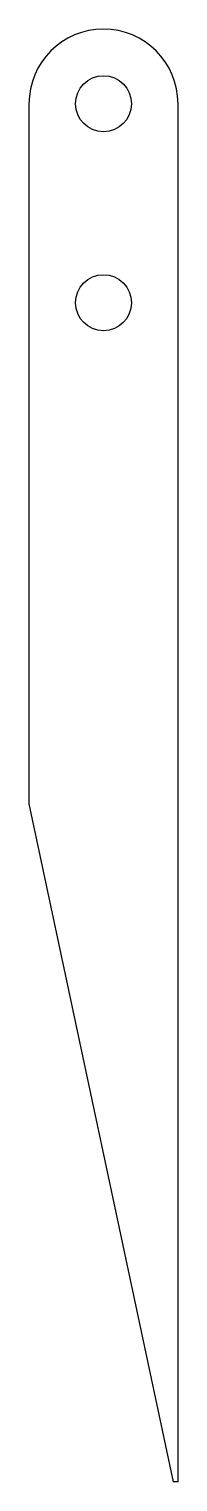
# Model space of a CAD drawing. Header units: millimetres. Extents: x -4 to 4, y -73.8 to 4.
import ezdxf

# ---------------------------------------------------------------- set-up
doc = ezdxf.new("R2010")
doc.units = ezdxf.units.MM

msp = doc.modelspace()

# ---------------------------------------------------------------- linework, layer by layer
at = {"color": 7, "linetype": 'Continuous', "lineweight": 25}
for p, q in [((-4, 0), (-4, -37.5)), ((4, -73.818), (4, 0)), ((-4, -37.5), (3.748, -73.818)), ((4, -73.818), (3.748, -73.818))]:
    msp.add_line(p, q, dxfattribs=at)
for centre in [(0, 0), (0, -10.66)]:
    msp.add_circle(centre, 1.5, dxfattribs=at)
msp.add_arc((0, 0), 4, 0, 180, dxfattribs=at)

doc.saveas('drawing.dxf')
